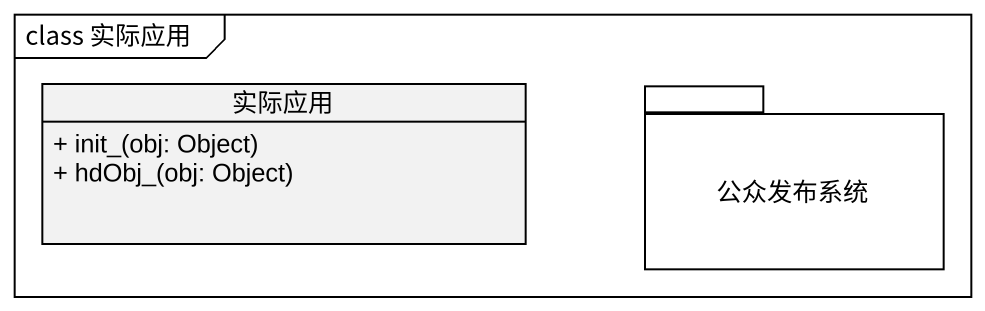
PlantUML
@startuml
mainframe class 实际应用
hide circle
hide empty members
skinparam classAttributeIconSize 0
class 实际应用 {
  + init_(obj: Object)
  + hdObj_(obj: Object)
}
package 公众发布系统 {
}
@enduml
